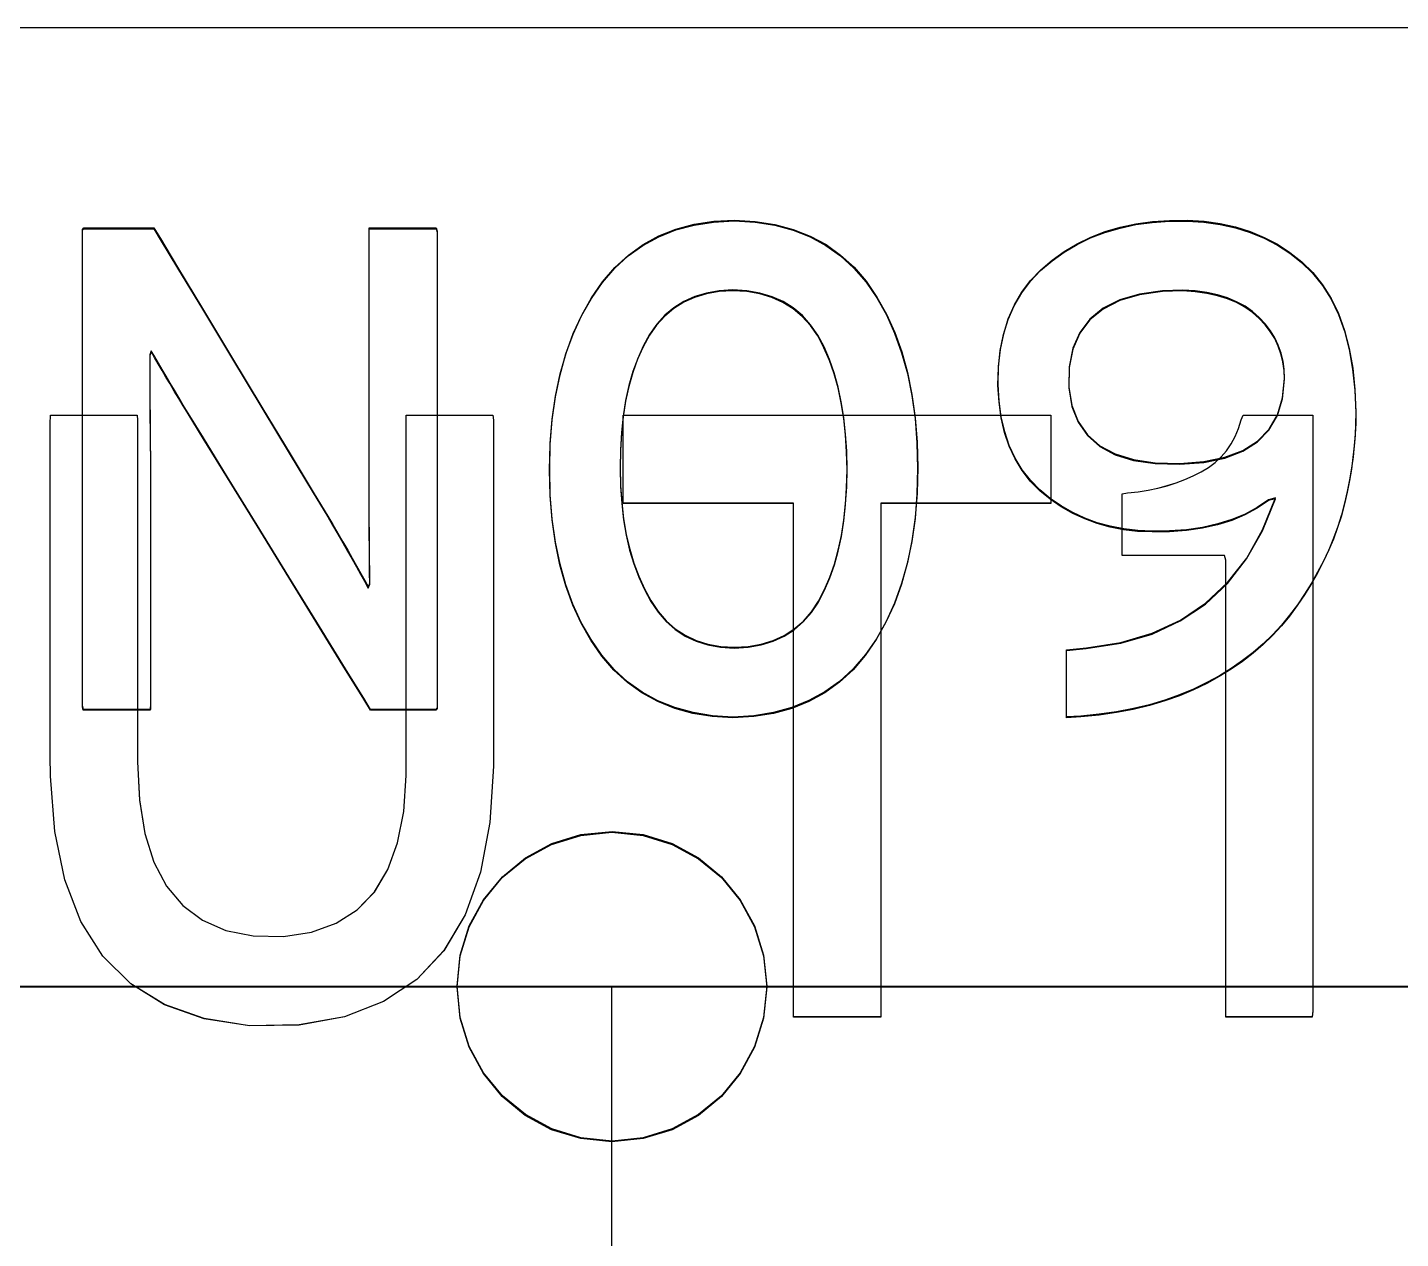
# Model space of a CAD drawing. Extents: x 1 to 47.7, y 0.2 to 35.
# Drawn here: x 35.5765 to 35.7982, y 12.1492 to 12.3447 of the extents above; entities that cross this region are included whole.
import ezdxf

# ---------------------------------------------------------------- set-up
doc = ezdxf.new("R2010")
doc.units = 0
doc.header["$MEASUREMENT"] = 0
for name, color, linetype in [('5_1___24__TARGET_LEDS___12', 7, 'CONTINUOUS'), ('6_2___8__INDEPENDENT_INPUT', 7, 'CONTINUOUS'), ('6_3___8__OPTOISO_INDEPENDE', 7, 'CONTINUOUS'), ('6_4___24__OPTOISO_INDEPEND', 7, 'CONTINUOUS'), ('6_6___8__INDEPENDENT_INPUT', 7, 'CONTINUOUS'), ('6_7___8__OPTOISO_INDEPENDE', 7, 'CONTINUOUS'), ('8_0_____DWG', 7, 'CONTINUOUS')]:
    doc.layers.add(name, color=color, linetype=linetype)

msp = doc.modelspace()

# ---------------------------------------------------------------- linework, layer by layer
at = {"layer": '5_1___24__TARGET_LEDS___12'}
for points in [[(35.63192, 12.2345), (35.63082, 12.23628), (35.6279, 12.24103), (35.62369, 12.24786), (35.61875, 12.2559), (35.61361, 12.26424), (35.60882, 12.27202), (35.60493, 12.27835), (35.60247, 12.28234), (35.60169, 12.28363), (35.60096, 12.28484), (35.60025, 12.28603), (35.59956, 12.28717), (35.5989, 12.28829), (35.59827, 12.28937), (35.59766, 12.29042), (35.59707, 12.29143), (35.59651, 12.29241), (35.59627, 12.29178), (35.59628, 12.28991), (35.59628, 12.28798), (35.59629, 12.28599), (35.5963, 12.28394), (35.59631, 12.28183), (35.59633, 12.27966), (35.59635, 12.27743), (35.59638, 12.27514), (35.59638, 12.27371), (35.59638, 12.2701), (35.59638, 12.26465), (35.59638, 12.25811), (35.59638, 12.2512), (35.59638, 12.24466), (35.59638, 12.23922), (35.59638, 12.2356), (35.59637, 12.2345), (35.59587, 12.2345), (35.59472, 12.2345), (35.59313, 12.2345), (35.59131, 12.2345), (35.58944, 12.2345), (35.58772, 12.2345), (35.58636, 12.2345), (35.58556, 12.2345), (35.58542, 12.23505), (35.58542, 12.24009), (35.58542, 12.24925), (35.58542, 12.26114), (35.58542, 12.27433), (35.58542, 12.28743), (35.58542, 12.29901), (35.58542, 12.30767), (35.58542, 12.312), (35.58564, 12.31225), (35.58658, 12.31225), (35.58808, 12.31225), (35.58991, 12.31225), (35.59189, 12.31225), (35.59378, 12.31225), (35.5954, 12.31225), (35.59652, 12.31225), (35.59694, 12.31225), (35.59798, 12.31052), (35.60077, 12.3059), (35.60478, 12.29925), (35.60949, 12.29143), (35.61439, 12.28331), (35.61896, 12.27574), (35.62267, 12.26958), (35.62501, 12.2657), (35.6258, 12.26438), (35.62664, 12.26293), (35.62745, 12.26154), (35.62822, 12.26019), (35.62896, 12.2589), (35.62966, 12.25766), (35.63033, 12.25646), (35.63097, 12.25532), (35.63156, 12.25422), (35.6318, 12.25485), (35.63177, 12.25678), (35.63176, 12.25876), (35.63174, 12.26079), (35.63173, 12.26289), (35.63172, 12.26503), (35.63171, 12.26723), (35.6317, 12.26948), (35.6317, 12.27179), (35.6317, 12.27321), (35.6317, 12.27681), (35.6317, 12.28223), (35.6317, 12.28875), (35.6317, 12.29562), (35.6317, 12.30214), (35.6317, 12.30756), (35.6317, 12.31116), (35.63171, 12.31225), (35.63222, 12.31225), (35.63336, 12.31225), (35.63495, 12.31225), (35.63678, 12.31225), (35.63865, 12.31225), (35.64036, 12.31225), (35.64172, 12.31225), (35.64252, 12.31225), (35.64266, 12.3117), (35.64266, 12.30667), (35.64266, 12.2975), (35.64266, 12.28561), (35.64266, 12.27242), (35.64266, 12.25933), (35.64266, 12.24774), (35.64266, 12.23908), (35.64266, 12.23475), (35.64245, 12.2345), (35.64158, 12.2345), (35.64018, 12.2345), (35.63847, 12.2345), (35.63663, 12.2345), (35.63486, 12.2345), (35.63336, 12.2345), (35.63231, 12.2345)], [(35.72024, 12.27351), (35.72014, 12.26939), (35.71983, 12.26547), (35.7193, 12.26173), (35.71857, 12.25819), (35.71764, 12.25483), (35.71649, 12.25167), (35.71514, 12.2487), (35.71357, 12.24591), (35.7118, 12.24333), (35.70982, 12.24103), (35.70765, 12.23902), (35.70527, 12.23731), (35.7027, 12.2359), (35.69993, 12.23479), (35.69696, 12.23398), (35.6938, 12.23347), (35.69043, 12.23326), (35.6871, 12.23347), (35.68397, 12.23398), (35.68103, 12.23478), (35.67829, 12.23588), (35.67574, 12.23728), (35.67339, 12.23897), (35.67123, 12.24095), (35.66927, 12.24323), (35.6675, 12.24578), (35.66594, 12.24852), (35.66459, 12.25146), (35.66344, 12.2546), (35.6625, 12.25794), (35.66177, 12.26148), (35.66125, 12.26522), (35.66094, 12.26916), (35.66083, 12.2733), (35.66094, 12.27742), (35.66126, 12.28136), (35.66179, 12.2851), (35.66253, 12.28866), (35.66348, 12.29202), (35.66464, 12.29519), (35.66601, 12.29816), (35.66759, 12.30095), (35.66938, 12.30354), (35.67137, 12.30585), (35.67354, 12.30785), (35.67591, 12.30956), (35.67848, 12.31095), (35.68123, 12.31205), (35.68418, 12.31283), (35.68732, 12.31332), (35.69065, 12.3135), (35.69401, 12.3133), (35.69717, 12.3128), (35.70013, 12.31201), (35.70289, 12.31093), (35.70545, 12.30954), (35.7078, 12.30787), (35.70996, 12.30589), (35.71192, 12.30362), (35.71367, 12.30107), (35.71521, 12.29832), (35.71654, 12.29537), (35.71767, 12.29222), (35.7186, 12.28888), (35.71932, 12.28533), (35.71983, 12.28159), (35.72014, 12.27765)], [(35.79099, 12.28249), (35.79096, 12.28071), (35.79087, 12.27892), (35.79073, 12.27711), (35.79053, 12.27528), (35.79027, 12.27344), (35.78996, 12.27158), (35.78959, 12.2697), (35.78916, 12.26781), (35.78866, 12.2659), (35.78805, 12.264), (35.78736, 12.26213), (35.78659, 12.26028), (35.78574, 12.25845), (35.78481, 12.25664), (35.7838, 12.25486), (35.78271, 12.25311), (35.78153, 12.25138), (35.7803, 12.2497), (35.77897, 12.24809), (35.77755, 12.24655), (35.77603, 12.24509), (35.77441, 12.24369), (35.77269, 12.24237), (35.77087, 12.24111), (35.76894, 12.23993), (35.76692, 12.23882), (35.76478, 12.23777), (35.76252, 12.23682), (35.76014, 12.23599), (35.75766, 12.23526), (35.75506, 12.23463), (35.75235, 12.23412), (35.74954, 12.23371), (35.74661, 12.23341), (35.74428, 12.23328), (35.74428, 12.23385), (35.74428, 12.23505), (35.74428, 12.23667), (35.74428, 12.23851), (35.74428, 12.24038), (35.74428, 12.24207), (35.74428, 12.24338), (35.74428, 12.24412), (35.74747, 12.24443), (35.75303, 12.2453), (35.75809, 12.24679), (35.76265, 12.2489), (35.76672, 12.25162), (35.77028, 12.25496), (35.77335, 12.25891), (35.77593, 12.26347), (35.778, 12.26865), (35.77687, 12.26833), (35.77505, 12.2671), (35.77308, 12.26604), (35.77096, 12.26515), (35.76868, 12.26443), (35.76625, 12.26389), (35.76366, 12.26351), (35.76092, 12.2633), (35.75811, 12.26327), (35.75577, 12.26337), (35.75351, 12.26363), (35.75133, 12.26406), (35.74924, 12.26464), (35.74722, 12.26538), (35.74528, 12.26628), (35.74342, 12.26734), (35.74165, 12.26856), (35.73996, 12.26994), (35.73844, 12.27149), (35.73712, 12.2732), (35.73598, 12.27508), (35.73505, 12.27713), (35.7343, 12.27934), (35.73375, 12.28171), (35.73339, 12.28426), (35.73322, 12.28697), (35.7333, 12.28984), (35.7336, 12.29259), (35.73413, 12.29516), (35.73489, 12.29756), (35.73586, 12.2998), (35.73705, 12.30187), (35.73847, 12.30376), (35.74011, 12.30549), (35.74197, 12.30705), (35.74392, 12.30846), (35.74599, 12.30969), (35.74818, 12.31076), (35.75049, 12.31165), (35.75292, 12.31236), (35.75546, 12.3129), (35.75813, 12.31327), (35.76091, 12.31346), (35.76376, 12.31348), (35.76648, 12.31331), (35.76909, 12.31295), (35.77157, 12.3124), (35.77394, 12.31166), (35.77619, 12.31073), (35.77832, 12.3096), (35.78034, 12.30828), (35.78224, 12.30678), (35.78402, 12.30505), (35.78561, 12.30308), (35.78699, 12.30086), (35.78817, 12.2984), (35.78914, 12.2957), (35.78991, 12.29276), (35.79048, 12.28958), (35.79083, 12.28616)], [(35.70885, 12.2733), (35.70879, 12.27619), (35.70862, 12.27896), (35.70833, 12.28161), (35.70792, 12.28414), (35.7074, 12.28655), (35.70676, 12.28883), (35.706, 12.29099), (35.70512, 12.29303), (35.70412, 12.29493), (35.70295, 12.29662), (35.70162, 12.29808), (35.70015, 12.29932), (35.69851, 12.30035), (35.69672, 12.30115), (35.69478, 12.30172), (35.69268, 12.30208), (35.69043, 12.30222), (35.68822, 12.30208), (35.68616, 12.30173), (35.68424, 12.30116), (35.68248, 12.30037), (35.68088, 12.29936), (35.67942, 12.29814), (35.67811, 12.29669), (35.67695, 12.29503), (35.67594, 12.29316), (35.67505, 12.29117), (35.67428, 12.28904), (35.67363, 12.28678), (35.6731, 12.28439), (35.6727, 12.28186), (35.67242, 12.27921), (35.67226, 12.27643), (35.67223, 12.27351), (35.67229, 12.27063), (35.67247, 12.26788), (35.67278, 12.26525), (35.6732, 12.26274), (35.67375, 12.26036), (35.67443, 12.25811), (35.67522, 12.25598), (35.67614, 12.25397), (35.67718, 12.25206), (35.67834, 12.25032), (35.67965, 12.24881), (35.68111, 12.24752), (35.68272, 12.24647), (35.68448, 12.24564), (35.68639, 12.24504), (35.68844, 12.24467), (35.69065, 12.24453), (35.69289, 12.24467), (35.69499, 12.24504), (35.69692, 12.24563), (35.6987, 12.24644), (35.70032, 12.24748), (35.70178, 12.24875), (35.70309, 12.25025), (35.70424, 12.25196), (35.70522, 12.25385), (35.70607, 12.25584), (35.70681, 12.25795), (35.70743, 12.26018), (35.70794, 12.26255), (35.70834, 12.26505), (35.70862, 12.26767), (35.70879, 12.27042)], [(35.77949, 12.28794), (35.77942, 12.28936), (35.77923, 12.29073), (35.77891, 12.29204), (35.77846, 12.2933), (35.77789, 12.2945), (35.77718, 12.29564), (35.77635, 12.29673), (35.77539, 12.29777), (35.7743, 12.29874), (35.77309, 12.29959), (35.77174, 12.30032), (35.77026, 12.30094), (35.76866, 12.30143), (35.76693, 12.30181), (35.76508, 12.30206), (35.76309, 12.3022), (35.75979, 12.3021), (35.75607, 12.30157), (35.75288, 12.30063), (35.75021, 12.29928), (35.74806, 12.29753), (35.74642, 12.29537), (35.74531, 12.2928), (35.74471, 12.28982), (35.74466, 12.28653), (35.74516, 12.28355), (35.74615, 12.28098), (35.74765, 12.27883), (35.74964, 12.27708), (35.75212, 12.27575), (35.75511, 12.27483), (35.75859, 12.27432), (35.76257, 12.27422), (35.76647, 12.2745), (35.76986, 12.2752), (35.77274, 12.2763), (35.77511, 12.27781), (35.77697, 12.27973), (35.77832, 12.28206), (35.77916, 12.2848)], [(35.69588, 12.18979), (35.69537, 12.18475), (35.69392, 12.18005), (35.69161, 12.17581), (35.68856, 12.17211), (35.68486, 12.16906), (35.68061, 12.16675), (35.67593, 12.1653), (35.6709, 12.16479), (35.66585, 12.1653), (35.66115, 12.16675), (35.6569, 12.16906), (35.6532, 12.17211), (35.65015, 12.17581), (35.64785, 12.18005), (35.64639, 12.18475), (35.64589, 12.18979), (35.64639, 12.19482), (35.64785, 12.19952), (35.65015, 12.20376), (35.6532, 12.20746), (35.6569, 12.21051), (35.66115, 12.21282), (35.66585, 12.21427), (35.6709, 12.21478), (35.67593, 12.21427), (35.68061, 12.21282), (35.68486, 12.21051), (35.68856, 12.20746), (35.69161, 12.20376), (35.69392, 12.19952), (35.69537, 12.19482)]]:
    msp.add_lwpolyline(points, close=True, dxfattribs=at)
for points in [[(35.37088, 12.1398), (35.37088, 12.18979), (35.67087, 12.18977)], [(35.67087, 12.1398), (35.67087, 12.18979), (35.97087, 12.18977)]]:
    msp.add_lwpolyline(points, dxfattribs=at)
at = {"layer": '6_2___8__INDEPENDENT_INPUT'}
for points in [[(35.65176, 12.22545), (35.6512, 12.21633), (35.64969, 12.20833), (35.64721, 12.20144), (35.64377, 12.19565), (35.63938, 12.19099), (35.63402, 12.18743), (35.6277, 12.18498), (35.62043, 12.18365), (35.6124, 12.18353), (35.60506, 12.18467), (35.59867, 12.18693), (35.59322, 12.1903), (35.58873, 12.19478), (35.58518, 12.20038), (35.58259, 12.20709), (35.58095, 12.21491), (35.58025, 12.22385), (35.58023, 12.22714), (35.58023, 12.23214), (35.58023, 12.2398), (35.58023, 12.24905), (35.58023, 12.25884), (35.58023, 12.26809), (35.58023, 12.27575), (35.58023, 12.28075), (35.58025, 12.28212), (35.58097, 12.28212), (35.58252, 12.28212), (35.58463, 12.28212), (35.58703, 12.28212), (35.58945, 12.28212), (35.59164, 12.28212), (35.59332, 12.28212), (35.59423, 12.28212), (35.59432, 12.28135), (35.59432, 12.27703), (35.59432, 12.26987), (35.59432, 12.2609), (35.59432, 12.2512), (35.59432, 12.24182), (35.59432, 12.23381), (35.59432, 12.22822), (35.59432, 12.22613), (35.59461, 12.21998), (35.59548, 12.21459), (35.59694, 12.20996), (35.59898, 12.20607), (35.6016, 12.20294), (35.6048, 12.20056), (35.60859, 12.19893), (35.61296, 12.19805), (35.61785, 12.19797), (35.62242, 12.19867), (35.62639, 12.2001), (35.62976, 12.20225), (35.63254, 12.20513), (35.63472, 12.20874), (35.6363, 12.21308), (35.63728, 12.21814), (35.63766, 12.22393), (35.63767, 12.22657), (35.63767, 12.23162), (35.63767, 12.23936), (35.63767, 12.24871), (35.63767, 12.2586), (35.63767, 12.26795), (35.63767, 12.27569), (35.63767, 12.28074), (35.63769, 12.28212), (35.63841, 12.28212), (35.63996, 12.28212), (35.64207, 12.28212), (35.64447, 12.28212), (35.64689, 12.28212), (35.64908, 12.28212), (35.65076, 12.28212), (35.65167, 12.28212), (35.65176, 12.28134), (35.65176, 12.27697), (35.65176, 12.26972), (35.65176, 12.26065), (35.65176, 12.25083), (35.65176, 12.24133), (35.65176, 12.23322), (35.65176, 12.22757)], [(35.76998, 12.18494), (35.76998, 12.1878), (35.76998, 12.19538), (35.76998, 12.20624), (35.76998, 12.21892), (35.76998, 12.23197), (35.76998, 12.24392), (35.76998, 12.25333), (35.76998, 12.25873), (35.76981, 12.25947), (35.7686, 12.25947), (35.7665, 12.25947), (35.76382, 12.25947), (35.76089, 12.25947), (35.75805, 12.25947), (35.75562, 12.25947), (35.75392, 12.25947), (35.75328, 12.25947), (35.75328, 12.25986), (35.75328, 12.26088), (35.75328, 12.26234), (35.75328, 12.26405), (35.75328, 12.26581), (35.75328, 12.26742), (35.75328, 12.26868), (35.75328, 12.26941), (35.75415, 12.26958), (35.75584, 12.26978), (35.75747, 12.27003), (35.75904, 12.27036), (35.76055, 12.27075), (35.76201, 12.27121), (35.76341, 12.27173), (35.76475, 12.27232), (35.76603, 12.27297), (35.76721, 12.27367), (35.76829, 12.27448), (35.76926, 12.27538), (35.77012, 12.27638), (35.77087, 12.27748), (35.77152, 12.27868), (35.77206, 12.27999), (35.77249, 12.28139), (35.77278, 12.28212), (35.7736, 12.28212), (35.77504, 12.28212), (35.77687, 12.28212), (35.77887, 12.28212), (35.78081, 12.28212), (35.78247, 12.28212), (35.78363, 12.28212), (35.78407, 12.28212), (35.78407, 12.27841), (35.78407, 12.26852), (35.78407, 12.25435), (35.78407, 12.23782), (35.78407, 12.22081), (35.78407, 12.20522), (35.78407, 12.19295), (35.78407, 12.18591), (35.78393, 12.18494), (35.78291, 12.18494), (35.78113, 12.18494), (35.77887, 12.18494), (35.7764, 12.18494), (35.77401, 12.18494), (35.77195, 12.18494), (35.77052, 12.18494)]]:
    msp.add_lwpolyline(points, close=True, dxfattribs=at)
msp.add_lwpolyline([(35.71429, 12.26789), (35.71429, 12.18494), (35.7002, 12.18494), (35.7002, 12.26789), (35.67273, 12.26789), (35.67273, 12.28212), (35.74178, 12.28212), (35.74178, 12.26789), (35.71429, 12.26789)], dxfattribs=at)
at = {"layer": '6_3___8__OPTOISO_INDEPENDE'}
for points in [[(35.65176, 12.22545), (35.6512, 12.21633), (35.64969, 12.20833), (35.64721, 12.20144), (35.64377, 12.19565), (35.63938, 12.19099), (35.63402, 12.18743), (35.6277, 12.18498), (35.62043, 12.18365), (35.6124, 12.18353), (35.60506, 12.18467), (35.59867, 12.18693), (35.59322, 12.1903), (35.58873, 12.19478), (35.58518, 12.20038), (35.58259, 12.20709), (35.58095, 12.21491), (35.58025, 12.22385), (35.58023, 12.22714), (35.58023, 12.23214), (35.58023, 12.2398), (35.58023, 12.24905), (35.58023, 12.25884), (35.58023, 12.26809), (35.58023, 12.27575), (35.58023, 12.28075), (35.58025, 12.28212), (35.58097, 12.28212), (35.58252, 12.28212), (35.58463, 12.28212), (35.58703, 12.28212), (35.58945, 12.28212), (35.59164, 12.28212), (35.59332, 12.28212), (35.59423, 12.28212), (35.59432, 12.28135), (35.59432, 12.27703), (35.59432, 12.26987), (35.59432, 12.2609), (35.59432, 12.2512), (35.59432, 12.24182), (35.59432, 12.23381), (35.59432, 12.22822), (35.59432, 12.22613), (35.59461, 12.21998), (35.59548, 12.21459), (35.59694, 12.20996), (35.59898, 12.20607), (35.6016, 12.20294), (35.6048, 12.20056), (35.60859, 12.19893), (35.61296, 12.19805), (35.61785, 12.19797), (35.62242, 12.19867), (35.62639, 12.2001), (35.62976, 12.20225), (35.63254, 12.20513), (35.63472, 12.20874), (35.6363, 12.21308), (35.63728, 12.21814), (35.63766, 12.22393), (35.63767, 12.22657), (35.63767, 12.23162), (35.63767, 12.23936), (35.63767, 12.24871), (35.63767, 12.2586), (35.63767, 12.26795), (35.63767, 12.27569), (35.63767, 12.28074), (35.63769, 12.28212), (35.63841, 12.28212), (35.63996, 12.28212), (35.64207, 12.28212), (35.64447, 12.28212), (35.64689, 12.28212), (35.64908, 12.28212), (35.65076, 12.28212), (35.65167, 12.28212), (35.65176, 12.28134), (35.65176, 12.27697), (35.65176, 12.26972), (35.65176, 12.26065), (35.65176, 12.25083), (35.65176, 12.24133), (35.65176, 12.23322), (35.65176, 12.22757)], [(35.76998, 12.18494), (35.76998, 12.1878), (35.76998, 12.19538), (35.76998, 12.20624), (35.76998, 12.21892), (35.76998, 12.23197), (35.76998, 12.24392), (35.76998, 12.25333), (35.76998, 12.25873), (35.76981, 12.25947), (35.7686, 12.25947), (35.7665, 12.25947), (35.76382, 12.25947), (35.76089, 12.25947), (35.75805, 12.25947), (35.75562, 12.25947), (35.75392, 12.25947), (35.75328, 12.25947), (35.75328, 12.25986), (35.75328, 12.26088), (35.75328, 12.26234), (35.75328, 12.26405), (35.75328, 12.26581), (35.75328, 12.26742), (35.75328, 12.26868), (35.75328, 12.26941), (35.75415, 12.26958), (35.75584, 12.26978), (35.75747, 12.27003), (35.75904, 12.27036), (35.76055, 12.27075), (35.76201, 12.27121), (35.76341, 12.27173), (35.76475, 12.27232), (35.76603, 12.27297), (35.76721, 12.27367), (35.76829, 12.27448), (35.76926, 12.27538), (35.77012, 12.27638), (35.77087, 12.27748), (35.77152, 12.27868), (35.77206, 12.27999), (35.77249, 12.28139), (35.77278, 12.28212), (35.7736, 12.28212), (35.77504, 12.28212), (35.77687, 12.28212), (35.77887, 12.28212), (35.78081, 12.28212), (35.78247, 12.28212), (35.78363, 12.28212), (35.78407, 12.28212), (35.78407, 12.27841), (35.78407, 12.26852), (35.78407, 12.25435), (35.78407, 12.23782), (35.78407, 12.22081), (35.78407, 12.20522), (35.78407, 12.19295), (35.78407, 12.18591), (35.78393, 12.18494), (35.78291, 12.18494), (35.78113, 12.18494), (35.77887, 12.18494), (35.7764, 12.18494), (35.77401, 12.18494), (35.77195, 12.18494), (35.77052, 12.18494)]]:
    msp.add_lwpolyline(points, close=True, dxfattribs=at)
msp.add_lwpolyline([(35.71429, 12.26789), (35.71429, 12.18494), (35.7002, 12.18494), (35.7002, 12.26789), (35.67273, 12.26789), (35.67273, 12.28212), (35.74178, 12.28212), (35.74178, 12.26789), (35.71429, 12.26789)], dxfattribs=at)
at = {"layer": '6_4___24__OPTOISO_INDEPEND'}
for points in [[(35.63193, 12.23463), (35.63084, 12.23641), (35.62791, 12.24116), (35.62371, 12.24799), (35.61876, 12.25602), (35.61363, 12.26437), (35.60884, 12.27215), (35.60494, 12.27848), (35.60249, 12.28247), (35.6017, 12.28375), (35.60097, 12.28497), (35.60026, 12.28615), (35.59958, 12.2873), (35.59892, 12.28842), (35.59828, 12.2895), (35.59767, 12.29054), (35.59708, 12.29156), (35.59652, 12.29253), (35.59629, 12.2919), (35.59629, 12.29003), (35.59629, 12.2881), (35.5963, 12.28611), (35.59631, 12.28406), (35.59633, 12.28196), (35.59634, 12.27979), (35.59637, 12.27756), (35.59639, 12.27527), (35.59639, 12.27384), (35.59639, 12.27022), (35.59639, 12.26478), (35.59639, 12.25824), (35.59639, 12.25133), (35.59639, 12.24479), (35.59639, 12.23934), (35.59639, 12.23573), (35.59639, 12.23463), (35.59588, 12.23463), (35.59473, 12.23463), (35.59315, 12.23463), (35.59132, 12.23463), (35.58945, 12.23463), (35.58774, 12.23463), (35.58638, 12.23463), (35.58557, 12.23463), (35.58544, 12.23518), (35.58544, 12.24022), (35.58544, 12.24938), (35.58544, 12.26127), (35.58544, 12.27446), (35.58544, 12.28755), (35.58544, 12.29914), (35.58544, 12.3078), (35.58544, 12.31213), (35.58566, 12.31238), (35.5866, 12.31238), (35.58809, 12.31238), (35.58993, 12.31238), (35.5919, 12.31238), (35.5938, 12.31238), (35.59541, 12.31238), (35.59653, 12.31238), (35.59695, 12.31238), (35.598, 12.31065), (35.60078, 12.30603), (35.60479, 12.29938), (35.6095, 12.29156), (35.6144, 12.28344), (35.61897, 12.27587), (35.62268, 12.26971), (35.62502, 12.26583), (35.62582, 12.2645), (35.62666, 12.26306), (35.62746, 12.26167), (35.62824, 12.26032), (35.62898, 12.25903), (35.62968, 12.25779), (35.63035, 12.25659), (35.63098, 12.25545), (35.63158, 12.25436), (35.63181, 12.25498), (35.63179, 12.25691), (35.63177, 12.25889), (35.63175, 12.26093), (35.63174, 12.26302), (35.63173, 12.26516), (35.63172, 12.26736), (35.63172, 12.26961), (35.63171, 12.27192), (35.63171, 12.27335), (35.63171, 12.27695), (35.63171, 12.28237), (35.63171, 12.28888), (35.63171, 12.29576), (35.63171, 12.30227), (35.63171, 12.30769), (35.63171, 12.31129), (35.63172, 12.31238), (35.63223, 12.31238), (35.63338, 12.31238), (35.63496, 12.31238), (35.63679, 12.31238), (35.63866, 12.31238), (35.64037, 12.31238), (35.64173, 12.31238), (35.64254, 12.31238), (35.64267, 12.31183), (35.64267, 12.30679), (35.64267, 12.29763), (35.64267, 12.28574), (35.64267, 12.27255), (35.64267, 12.25946), (35.64267, 12.24787), (35.64267, 12.23921), (35.64267, 12.23488), (35.64247, 12.23463), (35.64159, 12.23463), (35.6402, 12.23463), (35.63848, 12.23463), (35.63664, 12.23463), (35.63487, 12.23463), (35.63337, 12.23463), (35.63232, 12.23463)], [(35.72026, 12.27364), (35.72015, 12.26952), (35.71984, 12.2656), (35.71932, 12.26186), (35.71859, 12.25832), (35.71765, 12.25496), (35.7165, 12.2518), (35.71515, 12.24883), (35.71359, 12.24604), (35.71181, 12.24346), (35.70983, 12.24115), (35.70766, 12.23915), (35.70529, 12.23744), (35.70271, 12.23603), (35.69994, 12.23492), (35.69698, 12.23411), (35.69381, 12.2336), (35.69044, 12.23338), (35.68712, 12.2336), (35.68399, 12.23411), (35.68105, 12.23491), (35.6783, 12.23601), (35.67576, 12.2374), (35.6734, 12.23909), (35.67125, 12.24108), (35.66928, 12.24336), (35.66752, 12.24591), (35.66595, 12.24865), (35.6646, 12.25159), (35.66345, 12.25473), (35.66252, 12.25807), (35.66179, 12.26161), (35.66126, 12.26535), (35.66095, 12.26928), (35.66085, 12.27342), (35.66095, 12.27755), (35.66127, 12.28149), (35.6618, 12.28523), (35.66254, 12.28879), (35.66349, 12.29215), (35.66465, 12.29531), (35.66602, 12.29829), (35.6676, 12.30108), (35.66939, 12.30367), (35.67138, 12.30598), (35.67356, 12.30798), (35.67593, 12.30969), (35.67849, 12.31108), (35.68124, 12.31218), (35.68419, 12.31296), (35.68733, 12.31345), (35.69066, 12.31363), (35.69402, 12.31343), (35.69718, 12.31293), (35.70014, 12.31214), (35.7029, 12.31106), (35.70546, 12.30967), (35.70782, 12.30799), (35.70998, 12.30602), (35.71193, 12.30375), (35.71368, 12.3012), (35.71522, 12.29845), (35.71655, 12.2955), (35.71768, 12.29235), (35.71861, 12.28901), (35.71933, 12.28546), (35.71984, 12.28172), (35.72015, 12.27778)], [(35.791, 12.28262), (35.79097, 12.28084), (35.79089, 12.27905), (35.79075, 12.27723), (35.79055, 12.27541), (35.79029, 12.27357), (35.78997, 12.27171), (35.7896, 12.26983), (35.78918, 12.26795), (35.78867, 12.26604), (35.78807, 12.26413), (35.78738, 12.26226), (35.78661, 12.2604), (35.78576, 12.25857), (35.78483, 12.25677), (35.78381, 12.25499), (35.78272, 12.25324), (35.78155, 12.25151), (35.78031, 12.24982), (35.77899, 12.24822), (35.77756, 12.24668), (35.77604, 12.24522), (35.77442, 12.24382), (35.7727, 12.2425), (35.77088, 12.24124), (35.76896, 12.24006), (35.76694, 12.23895), (35.76479, 12.2379), (35.76253, 12.23695), (35.76016, 12.23611), (35.75767, 12.23538), (35.75508, 12.23476), (35.75237, 12.23425), (35.74955, 12.23384), (35.74662, 12.23354), (35.74429, 12.23341), (35.74429, 12.23398), (35.74429, 12.23518), (35.74429, 12.2368), (35.74429, 12.23864), (35.74429, 12.24051), (35.74429, 12.2422), (35.74429, 12.24351), (35.74429, 12.24425), (35.74749, 12.24455), (35.75304, 12.24543), (35.7581, 12.24692), (35.76266, 12.24903), (35.76673, 12.25175), (35.7703, 12.25509), (35.77337, 12.25904), (35.77594, 12.2636), (35.77802, 12.26878), (35.77688, 12.26846), (35.77506, 12.26723), (35.7731, 12.26617), (35.77097, 12.26528), (35.76869, 12.26456), (35.76626, 12.26401), (35.76367, 12.26364), (35.76093, 12.26343), (35.75812, 12.2634), (35.75578, 12.2635), (35.75353, 12.26376), (35.75135, 12.26419), (35.74925, 12.26477), (35.74723, 12.26551), (35.74529, 12.26641), (35.74344, 12.26747), (35.74166, 12.26869), (35.73997, 12.27007), (35.73845, 12.27162), (35.73713, 12.27333), (35.73599, 12.27521), (35.73505, 12.27725), (35.73431, 12.27947), (35.73376, 12.28184), (35.7334, 12.28439), (35.73323, 12.2871), (35.73331, 12.28997), (35.73361, 12.29272), (35.73414, 12.29529), (35.73489, 12.2977), (35.73587, 12.29993), (35.73706, 12.302), (35.73848, 12.30389), (35.74012, 12.30562), (35.74198, 12.30718), (35.74393, 12.30859), (35.74601, 12.30982), (35.7482, 12.31089), (35.7505, 12.31177), (35.75293, 12.31249), (35.75548, 12.31303), (35.75814, 12.3134), (35.76092, 12.31359), (35.76377, 12.31361), (35.7665, 12.31344), (35.7691, 12.31308), (35.77159, 12.31253), (35.77396, 12.31179), (35.77621, 12.31085), (35.77834, 12.30973), (35.78035, 12.30841), (35.78225, 12.30691), (35.78403, 12.30518), (35.78562, 12.3032), (35.78701, 12.30099), (35.78818, 12.29853), (35.78916, 12.29583), (35.78993, 12.29289), (35.79049, 12.28971), (35.79085, 12.28629)], [(35.70886, 12.27342), (35.7088, 12.27632), (35.70863, 12.27909), (35.70834, 12.28174), (35.70793, 12.28427), (35.70741, 12.28667), (35.70677, 12.28896), (35.70601, 12.29112), (35.70514, 12.29316), (35.70413, 12.29506), (35.70296, 12.29674), (35.70164, 12.29821), (35.70016, 12.29945), (35.69853, 12.30047), (35.69674, 12.30127), (35.6948, 12.30185), (35.6927, 12.30221), (35.69044, 12.30235), (35.68823, 12.30221), (35.68617, 12.30186), (35.68426, 12.30129), (35.6825, 12.3005), (35.68089, 12.29949), (35.67943, 12.29826), (35.67812, 12.29682), (35.67697, 12.29516), (35.67595, 12.29329), (35.67506, 12.2913), (35.67429, 12.28917), (35.67364, 12.28691), (35.67311, 12.28451), (35.67271, 12.28199), (35.67243, 12.27934), (35.67227, 12.27656), (35.67224, 12.27364), (35.6723, 12.27076), (35.67248, 12.26801), (35.67279, 12.26538), (35.67322, 12.26287), (35.67377, 12.26049), (35.67444, 12.25824), (35.67524, 12.25611), (35.67616, 12.2541), (35.67719, 12.25219), (35.67835, 12.25045), (35.67966, 12.24894), (35.68113, 12.24765), (35.68274, 12.2466), (35.68449, 12.24577), (35.6864, 12.24517), (35.68846, 12.2448), (35.69066, 12.24466), (35.69291, 12.2448), (35.695, 12.24517), (35.69693, 12.24576), (35.69871, 12.24657), (35.70033, 12.24761), (35.7018, 12.24888), (35.7031, 12.25037), (35.70425, 12.25209), (35.70523, 12.25398), (35.70608, 12.25596), (35.70682, 12.25808), (35.70744, 12.26031), (35.70795, 12.26268), (35.70835, 12.26517), (35.70863, 12.2678), (35.70881, 12.27055)], [(35.7795, 12.28807), (35.77944, 12.28949), (35.77924, 12.29086), (35.77892, 12.29217), (35.77848, 12.29342), (35.7779, 12.29462), (35.7772, 12.29577), (35.77637, 12.29686), (35.77541, 12.2979), (35.77432, 12.29887), (35.7731, 12.29972), (35.77175, 12.30045), (35.77028, 12.30107), (35.76867, 12.30156), (35.76694, 12.30194), (35.76508, 12.30219), (35.76309, 12.30233), (35.75979, 12.30223), (35.75608, 12.3017), (35.75289, 12.30076), (35.75022, 12.29941), (35.74807, 12.29766), (35.74643, 12.2955), (35.74532, 12.29293), (35.74472, 12.28995), (35.74467, 12.28666), (35.74517, 12.28368), (35.74617, 12.28111), (35.74766, 12.27895), (35.74965, 12.27721), (35.75214, 12.27588), (35.75512, 12.27496), (35.7586, 12.27445), (35.76259, 12.27435), (35.76648, 12.27463), (35.76987, 12.27533), (35.77275, 12.27643), (35.77512, 12.27794), (35.77698, 12.27986), (35.77833, 12.28219), (35.77917, 12.28493)], [(35.6959, 12.18992), (35.69539, 12.18488), (35.69393, 12.18019), (35.69162, 12.17594), (35.68857, 12.17224), (35.68487, 12.16919), (35.68063, 12.16688), (35.67594, 12.16543), (35.67091, 12.16492), (35.66586, 12.16543), (35.66117, 12.16688), (35.65692, 12.16919), (35.65322, 12.17224), (35.65017, 12.17594), (35.64786, 12.18019), (35.64641, 12.18488), (35.6459, 12.18992), (35.64641, 12.19495), (35.64786, 12.19965), (35.65017, 12.20389), (35.65322, 12.20759), (35.65692, 12.21064), (35.66117, 12.21295), (35.66586, 12.21441), (35.67091, 12.21491), (35.67594, 12.21441), (35.68063, 12.21295), (35.68487, 12.21064), (35.68857, 12.20759), (35.69162, 12.20389), (35.69393, 12.19965), (35.69539, 12.19495)]]:
    msp.add_lwpolyline(points, close=True, dxfattribs=at)
for points in [[(35.37089, 12.13994), (35.37089, 12.18992), (35.67088, 12.1899)], [(35.67088, 12.13994), (35.67088, 12.18992), (35.97088, 12.1899)]]:
    msp.add_lwpolyline(points, dxfattribs=at)
at = {"layer": '6_6___8__INDEPENDENT_INPUT'}
for points in [[(35.65176, 12.22546), (35.6512, 12.21634), (35.64969, 12.20834), (35.64721, 12.20144), (35.64377, 12.19566), (35.63938, 12.19099), (35.63402, 12.18744), (35.6277, 12.18499), (35.62043, 12.18366), (35.6124, 12.18354), (35.60506, 12.18468), (35.59867, 12.18694), (35.59322, 12.19031), (35.58873, 12.19479), (35.58518, 12.20039), (35.58259, 12.2071), (35.58095, 12.21492), (35.58025, 12.22385), (35.58023, 12.22715), (35.58023, 12.23215), (35.58023, 12.23981), (35.58023, 12.24906), (35.58023, 12.25885), (35.58023, 12.2681), (35.58023, 12.27576), (35.58023, 12.28076), (35.58025, 12.28213), (35.58097, 12.28213), (35.58252, 12.28213), (35.58463, 12.28213), (35.58703, 12.28213), (35.58945, 12.28213), (35.59164, 12.28213), (35.59332, 12.28213), (35.59423, 12.28213), (35.59432, 12.28135), (35.59432, 12.27704), (35.59432, 12.26987), (35.59432, 12.26091), (35.59432, 12.25121), (35.59432, 12.24182), (35.59432, 12.23381), (35.59432, 12.22823), (35.59432, 12.22614), (35.59461, 12.21999), (35.59548, 12.2146), (35.59694, 12.20996), (35.59898, 12.20608), (35.6016, 12.20294), (35.6048, 12.20056), (35.60859, 12.19894), (35.61296, 12.19806), (35.61785, 12.19797), (35.62242, 12.19867), (35.62639, 12.2001), (35.62976, 12.20226), (35.63254, 12.20514), (35.63472, 12.20875), (35.6363, 12.21309), (35.63728, 12.21815), (35.63766, 12.22394), (35.63767, 12.22657), (35.63767, 12.23163), (35.63767, 12.23936), (35.63767, 12.24871), (35.63767, 12.2586), (35.63767, 12.26795), (35.63767, 12.27569), (35.63767, 12.28074), (35.63769, 12.28213), (35.63841, 12.28213), (35.63996, 12.28213), (35.64207, 12.28213), (35.64447, 12.28213), (35.64689, 12.28213), (35.64908, 12.28213), (35.65076, 12.28213), (35.65167, 12.28213), (35.65176, 12.28134), (35.65176, 12.27698), (35.65176, 12.26972), (35.65176, 12.26065), (35.65176, 12.25083), (35.65176, 12.24134), (35.65176, 12.23323), (35.65176, 12.22758)], [(35.76998, 12.18495), (35.76998, 12.1878), (35.76998, 12.19539), (35.76998, 12.20625), (35.76998, 12.21893), (35.76998, 12.23198), (35.76998, 12.24393), (35.76998, 12.25334), (35.76998, 12.25874), (35.76981, 12.25948), (35.7686, 12.25948), (35.7665, 12.25948), (35.76382, 12.25948), (35.76089, 12.25948), (35.75805, 12.25948), (35.75562, 12.25948), (35.75392, 12.25948), (35.75328, 12.25948), (35.75328, 12.25986), (35.75328, 12.26089), (35.75328, 12.26235), (35.75328, 12.26406), (35.75328, 12.26581), (35.75328, 12.26742), (35.75328, 12.26869), (35.75328, 12.26942), (35.75415, 12.26959), (35.75584, 12.26978), (35.75747, 12.27004), (35.75904, 12.27037), (35.76055, 12.27076), (35.76201, 12.27121), (35.76341, 12.27173), (35.76475, 12.27232), (35.76603, 12.27298), (35.76721, 12.27368), (35.76829, 12.27448), (35.76926, 12.27539), (35.77012, 12.27639), (35.77087, 12.27749), (35.77152, 12.27869), (35.77206, 12.27999), (35.77249, 12.28139), (35.77278, 12.28213), (35.7736, 12.28213), (35.77504, 12.28213), (35.77687, 12.28213), (35.77887, 12.28213), (35.78081, 12.28213), (35.78247, 12.28213), (35.78363, 12.28213), (35.78407, 12.28213), (35.78407, 12.27841), (35.78407, 12.26852), (35.78407, 12.25436), (35.78407, 12.23782), (35.78407, 12.22081), (35.78407, 12.20523), (35.78407, 12.19296), (35.78407, 12.18592), (35.78393, 12.18495), (35.78291, 12.18495), (35.78113, 12.18495), (35.77887, 12.18495), (35.7764, 12.18495), (35.77401, 12.18495), (35.77195, 12.18495), (35.77052, 12.18495)]]:
    msp.add_lwpolyline(points, close=True, dxfattribs=at)
msp.add_lwpolyline([(35.71429, 12.2679), (35.71429, 12.18495), (35.7002, 12.18495), (35.7002, 12.2679), (35.67273, 12.2679), (35.67273, 12.28213), (35.74178, 12.28213), (35.74178, 12.2679), (35.71429, 12.2679)], dxfattribs=at)
at = {"layer": '6_7___8__OPTOISO_INDEPENDE'}
for points in [[(35.65176, 12.22545), (35.6512, 12.21633), (35.64969, 12.20833), (35.64721, 12.20144), (35.64377, 12.19565), (35.63938, 12.19099), (35.63402, 12.18743), (35.6277, 12.18498), (35.62043, 12.18365), (35.6124, 12.18353), (35.60506, 12.18467), (35.59867, 12.18693), (35.59322, 12.1903), (35.58873, 12.19478), (35.58518, 12.20038), (35.58259, 12.20709), (35.58095, 12.21491), (35.58025, 12.22385), (35.58023, 12.22714), (35.58023, 12.23214), (35.58023, 12.2398), (35.58023, 12.24905), (35.58023, 12.25884), (35.58023, 12.26809), (35.58023, 12.27575), (35.58023, 12.28075), (35.58025, 12.28212), (35.58097, 12.28212), (35.58252, 12.28212), (35.58463, 12.28212), (35.58703, 12.28212), (35.58945, 12.28212), (35.59164, 12.28212), (35.59332, 12.28212), (35.59423, 12.28212), (35.59432, 12.28135), (35.59432, 12.27703), (35.59432, 12.26987), (35.59432, 12.2609), (35.59432, 12.2512), (35.59432, 12.24182), (35.59432, 12.23381), (35.59432, 12.22822), (35.59432, 12.22613), (35.59461, 12.21998), (35.59548, 12.21459), (35.59694, 12.20996), (35.59898, 12.20607), (35.6016, 12.20294), (35.6048, 12.20056), (35.60859, 12.19893), (35.61296, 12.19805), (35.61785, 12.19797), (35.62242, 12.19867), (35.62639, 12.2001), (35.62976, 12.20225), (35.63254, 12.20513), (35.63472, 12.20874), (35.6363, 12.21308), (35.63728, 12.21814), (35.63766, 12.22393), (35.63767, 12.22657), (35.63767, 12.23162), (35.63767, 12.23936), (35.63767, 12.24871), (35.63767, 12.2586), (35.63767, 12.26795), (35.63767, 12.27569), (35.63767, 12.28074), (35.63769, 12.28212), (35.63841, 12.28212), (35.63996, 12.28212), (35.64207, 12.28212), (35.64447, 12.28212), (35.64689, 12.28212), (35.64908, 12.28212), (35.65076, 12.28212), (35.65167, 12.28212), (35.65176, 12.28134), (35.65176, 12.27697), (35.65176, 12.26972), (35.65176, 12.26065), (35.65176, 12.25083), (35.65176, 12.24133), (35.65176, 12.23322), (35.65176, 12.22757)], [(35.76998, 12.18494), (35.76998, 12.1878), (35.76998, 12.19538), (35.76998, 12.20624), (35.76998, 12.21892), (35.76998, 12.23197), (35.76998, 12.24392), (35.76998, 12.25333), (35.76998, 12.25873), (35.76981, 12.25947), (35.7686, 12.25947), (35.7665, 12.25947), (35.76382, 12.25947), (35.76089, 12.25947), (35.75805, 12.25947), (35.75562, 12.25947), (35.75392, 12.25947), (35.75328, 12.25947), (35.75328, 12.25986), (35.75328, 12.26088), (35.75328, 12.26234), (35.75328, 12.26405), (35.75328, 12.26581), (35.75328, 12.26742), (35.75328, 12.26868), (35.75328, 12.26941), (35.75415, 12.26958), (35.75584, 12.26978), (35.75747, 12.27003), (35.75904, 12.27036), (35.76055, 12.27075), (35.76201, 12.27121), (35.76341, 12.27173), (35.76475, 12.27232), (35.76603, 12.27297), (35.76721, 12.27367), (35.76829, 12.27448), (35.76926, 12.27538), (35.77012, 12.27638), (35.77087, 12.27748), (35.77152, 12.27868), (35.77206, 12.27999), (35.77249, 12.28139), (35.77278, 12.28212), (35.7736, 12.28212), (35.77504, 12.28212), (35.77687, 12.28212), (35.77887, 12.28212), (35.78081, 12.28212), (35.78247, 12.28212), (35.78363, 12.28212), (35.78407, 12.28212), (35.78407, 12.27841), (35.78407, 12.26852), (35.78407, 12.25435), (35.78407, 12.23782), (35.78407, 12.22081), (35.78407, 12.20522), (35.78407, 12.19295), (35.78407, 12.18591), (35.78393, 12.18494), (35.78291, 12.18494), (35.78113, 12.18494), (35.77887, 12.18494), (35.7764, 12.18494), (35.77401, 12.18494), (35.77195, 12.18494), (35.77052, 12.18494)]]:
    msp.add_lwpolyline(points, close=True, dxfattribs=at)
msp.add_lwpolyline([(35.71429, 12.26789), (35.71429, 12.18494), (35.7002, 12.18494), (35.7002, 12.26789), (35.67273, 12.26789), (35.67273, 12.28212), (35.74178, 12.28212), (35.74178, 12.26789), (35.71429, 12.26789)], dxfattribs=at)
at = {"layer": '8_0_____DWG'}
msp.add_lwpolyline([(34.22848, 12.34475), (34.61883, 12.34475), (35.00918, 12.34475), (35.39876, 12.34475), (35.78682, 12.34475), (35.98004, 12.34475), (36.17259, 12.34475), (36.36438, 12.34475), (36.55531, 12.34475), (36.74529, 12.34475), (36.93422, 12.34475), (37.12201, 12.34475), (37.30856, 12.34475), (37.49377, 12.34475), (37.67755, 12.34475)], dxfattribs=at)

doc.saveas('drawing.dxf')
